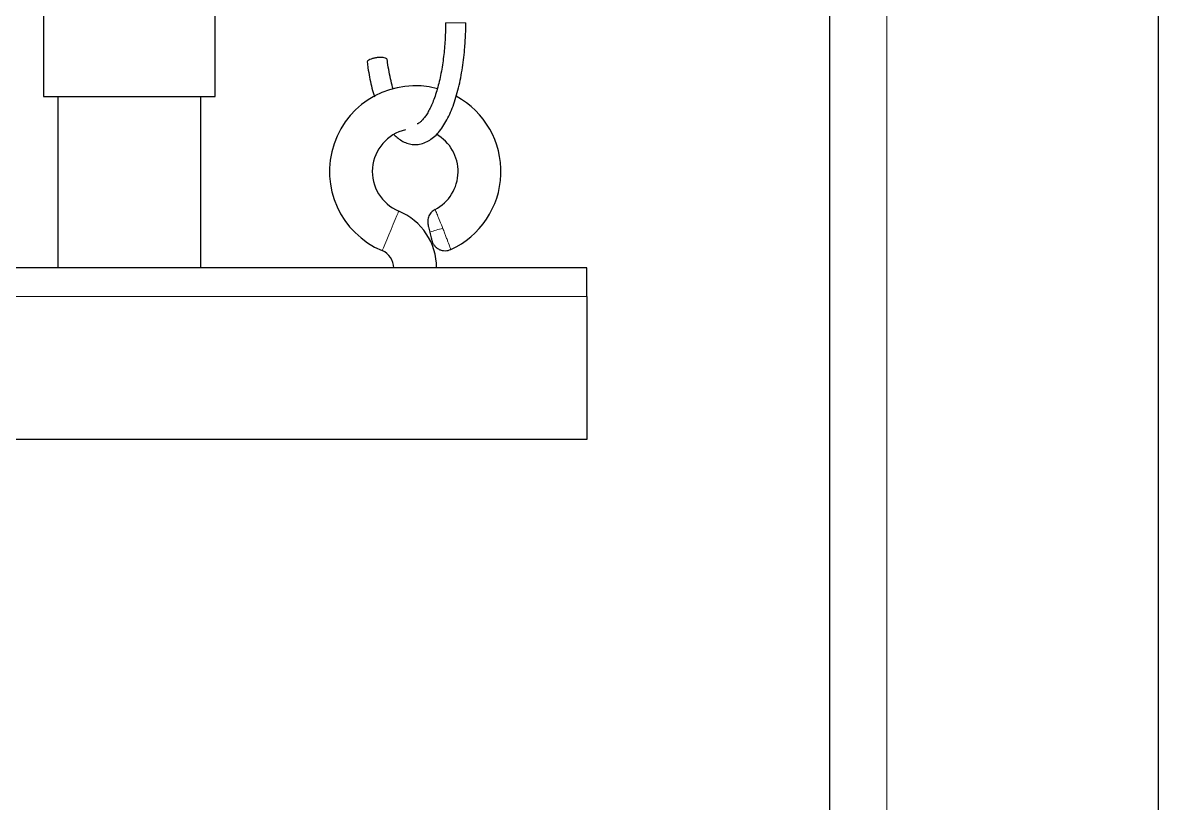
# Model space of a CAD drawing. Header units: millimetres. Extents: x 15 to 1184, y 5 to 836.
# Drawn here: x 502.1 to 552.6, y 559.9 to 594.6 of the extents above; entities that cross this region are included whole.
import ezdxf

# ---------------------------------------------------------------- set-up
doc = ezdxf.new("R2010")
doc.units = ezdxf.units.MM

msp = doc.modelspace()

# ---------------------------------------------------------------- linework, layer by layer
at = {"color": 7, "linetype": 'Continuous', "lineweight": 25}
for p, q in [((503.026, 642.099), (503.026, 591.299)), ((510.646, 591.299), (510.646, 642.099)), ((537.951, 642.099), (537.951, 507.479)), ((552.556, 642.099), (552.556, 507.479)), ((503.026, 591.299), (510.646, 591.299)), ((503.661, 591.299), (503.661, 583.679)), ((510.012, 583.679), (510.012, 591.299)), ((527.156, 583.679), (425.556, 583.679)), ((527.156, 582.409), (527.156, 583.679)), ((527.156, 582.409), (527.156, 576.059)), ((527.156, 576.059), (425.556, 576.059))]:
    msp.add_line(p, q, dxfattribs=at)
at = {"color": 8, "linetype": 'Continuous', "lineweight": 18}
for p, q in [((540.491, 507.479), (540.491, 642.099)), ((521.784, 594.58), (520.885, 594.58)), ((425.556, 582.409), (527.156, 582.409))]:
    msp.add_line(p, q, dxfattribs=at)
at = {"color": 8, "linetype": 'Continuous', "lineweight": 18, "flags": 128}
msp.add_lwpolyline([(518.071, 584.448), (518.085, 584.481), (518.124, 584.576), (518.187, 584.727), (518.269, 584.923), (518.363, 585.148), (518.462, 585.387), (518.56, 585.622), (518.649, 585.834), (518.722, 586.009), (518.773, 586.134), (518.8, 586.198), (518.804, 586.207)], dxfattribs=at)
at = {"color": 7, "linetype": 'Continuous', "lineweight": 25}
for centre, radius, start, end in [((519.536, 587.965), 3.81, 75.0096, 247.3801), ((519.536, 587.965), 3.81, 294.5039, 61.4128), ((519.536, 587.965), 1.905, 103.0137, 247.3801), ((519.536, 587.965), 1.905, 297.5546, 60.2622), ((517.751, 583.679), 2.738, 0, 67.3801), ((517.751, 583.679), 0.833, 0, 67.3801)]:
    msp.add_arc(centre, radius, start, end, dxfattribs=at)
at = {"color": 8, "linetype": 'Continuous', "lineweight": 18}
msp.add_arc((521.415, 582.095), 3.401, 100.9977, 111.1904, dxfattribs=at)
at = {"color": 7, "linetype": 'Continuous', "lineweight": 25}
for points, knots in [([(518.606, 589.596), (518.661, 589.543), (518.781, 589.427), (518.988, 589.296), (519.221, 589.2), (519.473, 589.155), (519.739, 589.171), (520, 589.252), (520.245, 589.393), (520.468, 589.582), (520.674, 589.821), (520.861, 590.102), (521.031, 590.421), (521.183, 590.774), (521.319, 591.16), (521.437, 591.575), (521.539, 592.012), (521.622, 592.462), (521.688, 592.922), (521.732, 593.345), (521.76, 593.728), (521.78, 594.125), (521.783, 594.41), (521.784, 594.58)], [0, 0, 0, 0, 0.039631, 0.085484, 0.130439, 0.175387, 0.222173, 0.273334, 0.321896, 0.37326, 0.426074, 0.478788, 0.530889, 0.582699, 0.634244, 0.685452, 0.736145, 0.785945, 0.833925, 0.881478, 0.915801, 0.949448, 1, 1, 1, 1]), ([(520.885, 594.58), (520.883, 594.394), (520.88, 594.134), (520.86, 593.754), (520.837, 593.436), (520.799, 593.067), (520.748, 592.695), (520.684, 592.324), (520.607, 591.966), (520.519, 591.627), (520.421, 591.314), (520.316, 591.031), (520.205, 590.783), (520.092, 590.572), (519.979, 590.398), (519.87, 590.264), (519.769, 590.167), (519.681, 590.104), (519.638, 590.087), (519.618, 590.079)], [0, 0, 0, 0, 0.081515, 0.114272, 0.168359, 0.223922, 0.282856, 0.343522, 0.405205, 0.467305, 0.529367, 0.591028, 0.651999, 0.71207, 0.771145, 0.829323, 0.887072, 0.945441, 1, 1, 1, 1]), ([(518, 593.035), (517.951, 593.034), (517.853, 593.03), (517.701, 593.004), (517.567, 592.965), (517.465, 592.916), (517.405, 592.867), (517.405, 592.837), (517.405, 592.824)], [0, 0, 0, 0, 0.172625, 0.345257, 0.517889, 0.690516, 0.863145, 1, 1, 1, 1]), ([(518.289, 592.941), (518.29, 592.944), (518.294, 592.963), (518.255, 592.993), (518.171, 593.023), (518.075, 593.034), (518.014, 593.035), (518, 593.035)], [0, 0, 0, 0, 0.044092, 0.332591, 0.621094, 0.909591, 1, 1, 1, 1]), ([(518.559, 591.62), (518.526, 591.741), (518.46, 591.986), (518.378, 592.389), (518.322, 592.71), (518.299, 592.899), (518.294, 592.942)], [0, 0, 0, 0, 0.3013371, 0.6089531, 0.9112443, 1, 1, 1, 1]), ([(517.402, 592.824), (517.414, 592.739), (517.443, 592.513), (517.506, 592.158), (517.591, 591.763), (517.664, 591.468), (517.713, 591.314), (517.724, 591.279)], [0, 0, 0, 0, 0.153046, 0.404669, 0.662032, 0.923173, 1, 1, 1, 1]), ([(520.418, 586.276), (520.362, 586.24), (520.249, 586.167), (520.135, 585.992), (520.078, 585.792), (520.098, 585.658), (520.107, 585.593)], [0, 0, 0, 0, 0.24313, 0.500143, 0.757086, 1, 1, 1, 1]), ([(520.107, 585.593), (520.107, 585.592), (520.107, 585.592), (520.113, 585.568), (520.127, 585.508), (520.154, 585.398), (520.175, 585.31), (520.185, 585.266)], [0, 0, 0, 0, 0.125357, 0.250778, 0.500294, 0.75002, 1, 1, 1, 1]), ([(520.185, 585.266), (520.196, 585.222), (520.217, 585.133), (520.246, 585.016), (520.262, 584.948), (520.269, 584.917), (520.27, 584.913), (520.271, 584.911)], [0, 0, 0, 0, 0.251043, 0.50062, 0.750008, 0.875525, 1, 1, 1, 1]), ([(520.271, 584.911), (520.283, 584.871), (520.307, 584.79), (520.378, 584.677), (520.474, 584.577), (520.594, 584.5), (520.729, 584.453), (520.867, 584.438), (520.999, 584.453), (521.078, 584.483), (521.116, 584.498)], [0, 0, 0, 0, 0.114256, 0.237218, 0.366761, 0.499876, 0.633003, 0.762597, 0.88564, 1, 1, 1, 1])]:
    msp.add_open_spline(points, degree=3, knots=knots, dxfattribs=at)
at = {"color": 8, "linetype": 'Continuous', "lineweight": 18}
for points, knots in [([(520.418, 586.276), (520.422, 586.265), (520.433, 586.241), (520.515, 586.051), (520.632, 585.77), (520.721, 585.546), (520.766, 585.434)], [0, 0, 0, 0, 0.2384343, 0.4998633, 0.7498473, 1, 1, 1, 1]), ([(520.766, 585.434), (520.791, 585.369), (520.838, 585.249), (520.905, 585.072), (520.965, 584.913), (521.018, 584.77), (521.061, 584.651), (521.093, 584.564), (521.113, 584.508), (521.115, 584.501), (521.116, 584.498)], [0, 0, 0, 0, 0.134269, 0.251122, 0.378926, 0.500752, 0.627758, 0.753286, 0.877359, 1, 1, 1, 1])]:
    msp.add_open_spline(points, degree=3, knots=knots, dxfattribs=at)

doc.saveas('drawing.dxf')
